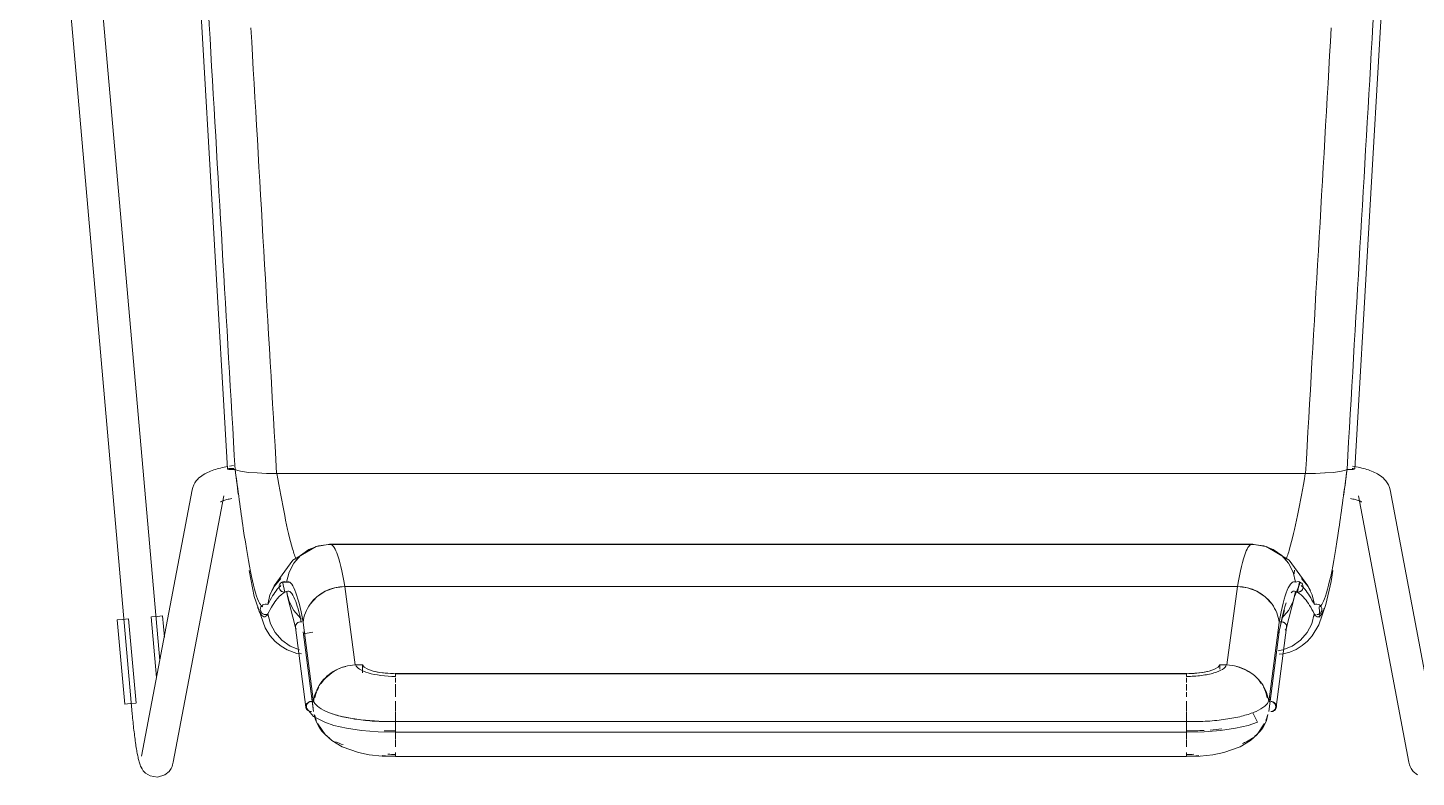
# Model space of a CAD drawing. Header units: millimetres. Extents: x 155927 to 326028, y -36033 to 97293.
# Drawn here: x 169472 to 169989, y 11463 to 11742 of the extents above; entities that cross this region are included whole.
import ezdxf

# ---------------------------------------------------------------- set-up
doc = ezdxf.new("R2010")
doc.units = ezdxf.units.MM
doc.header["$MEASUREMENT"] = 0
doc.layers.add('I-FURN', color=8, linetype='CONTINUOUS', lineweight=9)

msp = doc.modelspace()

# ---------------------------------------------------------------- linework, layer by layer
at = {"layer": 'I-FURN'}
for p, q in [((169521.08, 11506.42), (169483.79, 11930.92)), ((169471.83, 11929.87), (169510.78, 11486.55)), ((169526.98, 11909.75), (169546.27, 11577.84)), ((169985.79, 11909.75), (169966.5, 11577.84)), ((169544.33, 11578.34), (169545, 11578.49)), ((169545, 11578.49), (169545.68, 11578.62)), ((169545.68, 11578.62), (169546.37, 11578.75)), ((169547.08, 11578.86), (169547.79, 11578.97)), ((169547.79, 11578.97), (169548.52, 11579.07)), ((169966.4, 11578.75), (169965.69, 11578.86)), ((169967.09, 11578.62), (169966.4, 11578.75)), ((169967.77, 11578.49), (169967.09, 11578.62)), ((169968.44, 11578.34), (169967.77, 11578.49)), ((169534.13, 11572.66), (169534.62, 11573.35)), ((169534.62, 11573.35), (169535.13, 11573.95)), ((169535.13, 11573.95), (169535.65, 11574.47)), ((169535.65, 11574.47), (169536.18, 11574.92)), ((169536.18, 11574.92), (169536.71, 11575.32)), ((169536.71, 11575.32), (169537.25, 11575.68)), ((169537.25, 11575.68), (169537.79, 11576)), ((169537.79, 11576), (169538.32, 11576.29)), ((169538.32, 11576.29), (169538.87, 11576.57)), ((169538.87, 11576.57), (169539.44, 11576.82)), ((169539.44, 11576.82), (169540.01, 11577.05)), ((169540.01, 11577.05), (169540.59, 11577.27)), ((169540.59, 11577.27), (169541.18, 11577.48)), ((169541.18, 11577.48), (169541.78, 11577.67)), ((169541.78, 11577.67), (169542.4, 11577.86)), ((169542.4, 11577.86), (169543.03, 11578.03)), ((169543.03, 11578.03), (169543.67, 11578.19)), ((169543.67, 11578.19), (169544.33, 11578.34)), ((169546.33, 11577.89), (169546.27, 11577.84)), ((169546.27, 11577.84), (169546.33, 11577.89)), ((169546.27, 11577.84), (169546.34, 11577.78)), ((169546.34, 11577.78), (169546.27, 11577.84)), ((169546.52, 11577.94), (169546.33, 11577.89)), ((169546.33, 11577.89), (169546.51, 11577.94)), ((169546.34, 11577.78), (169546.53, 11577.73)), ((169546.53, 11577.73), (169546.34, 11577.78)), ((169546.51, 11577.94), (169546.8, 11577.99)), ((169546.81, 11577.99), (169546.52, 11577.94)), ((169546.53, 11577.73), (169546.83, 11577.69)), ((169546.83, 11577.69), (169546.53, 11577.73)), ((169546.8, 11577.99), (169547.18, 11578.02)), ((169547.19, 11578.02), (169546.81, 11577.99)), ((169546.83, 11577.69), (169547.22, 11577.66)), ((169547.22, 11577.66), (169546.83, 11577.69)), ((169547.18, 11578.02), (169547.63, 11578.04)), ((169547.64, 11578.04), (169547.19, 11578.02)), ((169547.22, 11577.66), (169547.67, 11577.64)), ((169547.67, 11577.64), (169547.22, 11577.66)), ((169547.63, 11578.04), (169548.12, 11578.05)), ((169548.13, 11578.05), (169547.64, 11578.04)), ((169547.67, 11577.64), (169548.17, 11577.63)), ((169548.16, 11577.63), (169547.67, 11577.64)), ((169548.12, 11578.05), (169548.62, 11578.05)), ((169548.63, 11578.05), (169548.13, 11578.05)), ((169548.66, 11577.63), (169548.16, 11577.63)), ((169548.17, 11577.63), (169548.66, 11577.63)), ((169548.66, 11577.63), (169549.13, 11577.65)), ((169549.13, 11577.65), (169548.66, 11577.63)), ((169550.04, 11577.25), (169549.13, 11577.65)), ((169549.13, 11577.65), (169550.04, 11577.25)), ((169551.77, 11576.88), (169550.04, 11577.25)), ((169550.04, 11577.25), (169551.78, 11576.88)), ((169554.24, 11576.57), (169551.78, 11576.88)), ((169551.78, 11576.88), (169554.28, 11576.57)), ((169557.33, 11576.33), (169554.27, 11576.57)), ((169554.28, 11576.57), (169557.38, 11576.33)), ((169560.85, 11576.18), (169557.38, 11576.33)), ((169557.38, 11576.33), (169560.92, 11576.18)), ((169564.61, 11576.12), (169560.91, 11576.18)), ((169560.92, 11576.18), (169564.68, 11576.12)), ((169948.08, 11576.12), (169564.61, 11576.12)), ((169564.68, 11576.12), (169948.08, 11576.12)), ((169948.08, 11576.12), (169951.85, 11576.18)), ((169951.85, 11576.18), (169948.16, 11576.12)), ((169951.85, 11576.18), (169955.39, 11576.33)), ((169955.39, 11576.33), (169951.91, 11576.18)), ((169955.39, 11576.33), (169958.49, 11576.57)), ((169958.49, 11576.57), (169955.44, 11576.33)), ((169958.49, 11576.57), (169960.98, 11576.88)), ((169960.99, 11576.88), (169958.52, 11576.57)), ((169960.98, 11576.88), (169962.73, 11577.25)), ((169962.73, 11577.25), (169960.99, 11576.88)), ((169963.63, 11577.65), (169962.73, 11577.25)), ((169962.73, 11577.25), (169963.63, 11577.65)), ((169963.63, 11577.65), (169964.1, 11577.63)), ((169964.11, 11577.63), (169963.63, 11577.65)), ((169964.1, 11577.63), (169964.6, 11577.63)), ((169964.6, 11577.63), (169964.11, 11577.63)), ((169964.6, 11577.63), (169965.09, 11577.64)), ((169965.1, 11577.64), (169964.6, 11577.63)), ((169965.09, 11577.64), (169965.55, 11577.66)), ((169965.55, 11577.66), (169965.1, 11577.64)), ((169965.55, 11577.66), (169965.93, 11577.69)), ((169965.94, 11577.69), (169965.55, 11577.66)), ((169965.96, 11577.99), (169965.58, 11578.02)), ((169965.59, 11578.02), (169965.97, 11577.99)), ((169965.93, 11577.69), (169966.23, 11577.73)), ((169966.24, 11577.73), (169965.94, 11577.69)), ((169966.25, 11577.94), (169965.96, 11577.99)), ((169965.97, 11577.99), (169966.26, 11577.94)), ((169966.5, 11577.84), (169966.44, 11577.89)), ((169966.44, 11577.89), (169966.5, 11577.84)), ((169969.09, 11578.19), (169968.44, 11578.34)), ((169969.74, 11578.03), (169969.09, 11578.19)), ((169970.37, 11577.86), (169969.74, 11578.03)), ((169970.98, 11577.67), (169970.37, 11577.86)), ((169971.59, 11577.48), (169970.98, 11577.67)), ((169972.18, 11577.27), (169971.59, 11577.48)), ((169972.76, 11577.05), (169972.18, 11577.27)), ((169973.33, 11576.82), (169972.76, 11577.05)), ((169973.89, 11576.57), (169973.33, 11576.82)), ((169974.45, 11576.29), (169973.89, 11576.57)), ((169974.98, 11576), (169974.45, 11576.29)), ((169975.52, 11575.68), (169974.98, 11576)), ((169976.06, 11575.32), (169975.52, 11575.68)), ((169976.59, 11574.92), (169976.06, 11575.32)), ((169977.12, 11574.47), (169976.59, 11574.92)), ((169977.64, 11573.95), (169977.12, 11574.47)), ((169978.15, 11573.35), (169977.64, 11573.95)), ((169978.63, 11572.66), (169978.15, 11573.35)), ((169533.08, 11569.99), (169514.26, 11470.7)), ((169533.08, 11569.99), (169533.33, 11570.98)), ((169533.33, 11570.98), (169533.7, 11571.87)), ((169533.7, 11571.87), (169534.13, 11572.66)), ((169979.07, 11571.87), (169978.63, 11572.66)), ((169979.43, 11570.98), (169979.07, 11571.87)), ((169979.69, 11569.99), (169979.43, 11570.98)), ((169998.51, 11470.7), (169979.69, 11569.99)), ((169526.05, 11468.47), (169544.87, 11567.76)), ((169543.65, 11565.53), (169543.67, 11565.54)), ((169543.67, 11565.54), (169543.74, 11565.59)), ((169543.74, 11565.59), (169543.83, 11565.63)), ((169543.83, 11565.63), (169543.98, 11565.71)), ((169543.98, 11565.71), (169544.18, 11565.8)), ((169544.18, 11565.8), (169544.41, 11565.89)), ((169544.41, 11565.89), (169544.68, 11565.99)), ((169544.68, 11565.99), (169544.98, 11566.1)), ((169544.98, 11566.1), (169545.32, 11566.21)), ((169545.32, 11566.21), (169545.68, 11566.31)), ((169545.68, 11566.31), (169546.08, 11566.42)), ((169546.08, 11566.42), (169546.5, 11566.53)), ((169546.5, 11566.53), (169546.95, 11566.63)), ((169546.95, 11566.63), (169547.41, 11566.73)), ((169547.41, 11566.73), (169547.91, 11566.83)), ((169965.35, 11566.73), (169964.86, 11566.83)), ((169965.82, 11566.63), (169965.35, 11566.73)), ((169966.27, 11566.53), (169965.82, 11566.63)), ((169966.69, 11566.42), (169966.27, 11566.53)), ((169967.08, 11566.31), (169966.69, 11566.42)), ((169967.45, 11566.21), (169967.08, 11566.31)), ((169967.79, 11566.1), (169967.45, 11566.21)), ((169968.09, 11565.99), (169967.79, 11566.1)), ((169967.9, 11567.76), (169986.72, 11468.47)), ((169968.36, 11565.89), (169968.09, 11565.99)), ((169968.59, 11565.8), (169968.36, 11565.89)), ((169968.78, 11565.71), (169968.59, 11565.8)), ((169968.94, 11565.63), (169968.78, 11565.71)), ((169969.02, 11565.59), (169968.94, 11565.63)), ((169969.1, 11565.54), (169969.02, 11565.59)), ((169969.12, 11565.53), (169969.1, 11565.54)), ((169579.34, 11548.9), (169570.69, 11543.79)), ((169576.63, 11547.78), (169573.49, 11545.61)), ((169573.5, 11545.6), (169576.63, 11547.77)), ((169579.49, 11548.97), (169576.32, 11547.6)), ((169580.2, 11549.15), (169576.63, 11547.78)), ((169576.63, 11547.77), (169580.2, 11549.14)), ((169584.53, 11549.77), (169579.49, 11548.97)), ((169580.2, 11549.14), (169583.99, 11549.62)), ((169583.99, 11549.62), (169580.2, 11549.15)), ((169583.99, 11549.62), (169928.78, 11549.62)), ((169928.78, 11549.62), (169583.99, 11549.62)), ((169623.44, 11549.77), (169584.53, 11549.77)), ((169928.24, 11549.77), (169623.44, 11549.77)), ((169928.24, 11549.77), (169933.28, 11548.97)), ((169928.78, 11549.62), (169932.57, 11549.14)), ((169932.57, 11549.15), (169928.78, 11549.62)), ((169936.14, 11547.78), (169932.57, 11549.15)), ((169932.57, 11549.14), (169936.13, 11547.77)), ((169933.28, 11548.97), (169936.45, 11547.6)), ((169933.43, 11548.9), (169942.08, 11543.79)), ((169936.13, 11547.77), (169939.27, 11545.6)), ((169939.27, 11545.61), (169936.14, 11547.78)), ((169570.69, 11543.79), (169563.71, 11534.25)), ((169570.99, 11542.74), (169569.23, 11539.34)), ((169569.24, 11539.34), (169570.99, 11542.73)), ((169573.49, 11545.61), (169570.99, 11542.74)), ((169570.99, 11542.73), (169573.5, 11545.6)), ((169941.78, 11542.74), (169939.27, 11545.61)), ((169939.27, 11545.6), (169941.78, 11542.73)), ((169943.53, 11539.34), (169941.78, 11542.74)), ((169941.78, 11542.73), (169943.53, 11539.34)), ((169942.08, 11543.79), (169949.06, 11534.25)), ((169554.37, 11539.92), (169556.28, 11530.26)), ((169569.23, 11539.34), (169568.34, 11535.63)), ((169944.43, 11535.63), (169943.53, 11539.34)), ((169957.66, 11535.86), (169958.39, 11539.92)), ((169563.75, 11534.18), (169562.11, 11530.85)), ((169562.12, 11530.85), (169563.76, 11534.17)), ((169563.71, 11534.25), (169562.82, 11532.5)), ((169566.16, 11537.01), (169563.75, 11534.18)), ((169563.76, 11534.17), (169566.16, 11537.01)), ((169565.56, 11534.37), (169565.5, 11533.87)), ((169565.5, 11533.87), (169565.57, 11534.36)), ((169565.57, 11533.38), (169565.5, 11533.87)), ((169565.5, 11533.87), (169565.56, 11533.38)), ((169565.75, 11534.83), (169565.56, 11534.37)), ((169565.56, 11533.38), (169565.75, 11532.92)), ((169565.57, 11534.36), (169565.76, 11534.83)), ((169565.76, 11532.92), (169565.57, 11533.38)), ((169566.05, 11535.23), (169565.75, 11534.83)), ((169565.75, 11532.92), (169566.05, 11532.52)), ((169565.76, 11534.83), (169566.05, 11535.23)), ((169566.05, 11532.52), (169565.76, 11532.92)), ((169566.05, 11535.23), (169566.43, 11535.54)), ((169566.43, 11535.54), (169566.05, 11535.23)), ((169566.43, 11532.21), (169566.05, 11532.52)), ((169566.05, 11532.52), (169566.43, 11532.2)), ((169566.88, 11535.75), (169566.43, 11535.54)), ((169566.43, 11535.54), (169566.88, 11535.74)), ((169566.88, 11532.01), (169566.43, 11532.21)), ((169566.43, 11532.2), (169566.88, 11532)), ((169569.41, 11535.64), (169566.53, 11535.6)), ((169566.83, 11535.73), (169567.66, 11531.84)), ((169566.88, 11535.74), (169567.37, 11535.83)), ((169567.37, 11535.83), (169566.88, 11535.75)), ((169567.37, 11531.92), (169566.88, 11532.01)), ((169566.88, 11532), (169567.37, 11531.92)), ((169567.37, 11535.83), (169567.87, 11535.79)), ((169567.87, 11535.79), (169567.37, 11535.83)), ((169567.87, 11531.96), (169567.37, 11531.92)), ((169567.37, 11531.92), (169567.87, 11531.96)), ((169567.87, 11535.79), (169568.34, 11535.63)), ((169568.34, 11535.63), (169567.87, 11535.79)), ((169568.34, 11532.12), (169567.87, 11531.96)), ((169567.87, 11531.96), (169568.34, 11532.12)), ((169568.34, 11532.12), (169569.23, 11528.41)), ((169568.7, 11530.27), (169568.37, 11532.14)), ((169582.71, 11532.23), (169579.6, 11530.15)), ((169586.26, 11533.54), (169582.71, 11532.23)), ((169590.03, 11534.02), (169586.26, 11533.54)), ((169593.89, 11504.74), (169590.03, 11534.02)), ((169590.03, 11534.02), (169922.74, 11534.02)), ((169922.74, 11534.02), (169590.03, 11534.02)), ((169922.74, 11534.02), (169918.88, 11504.74)), ((169926.51, 11533.54), (169922.74, 11534.02)), ((169930.06, 11532.23), (169926.51, 11533.54)), ((169933.17, 11530.15), (169930.06, 11532.23)), ((169943.53, 11528.41), (169944.43, 11532.12)), ((169944.07, 11530.27), (169946.24, 11535.6)), ((169944.43, 11535.63), (169944.9, 11535.79)), ((169944.9, 11535.79), (169944.43, 11535.63)), ((169944.9, 11531.96), (169944.43, 11532.12)), ((169944.43, 11532.12), (169944.9, 11531.96)), ((169944.9, 11535.79), (169945.39, 11535.83)), ((169945.4, 11535.83), (169944.9, 11535.79)), ((169945.39, 11531.92), (169944.9, 11531.96)), ((169944.9, 11531.96), (169945.4, 11531.92)), ((169945.11, 11531.84), (169945.94, 11535.73)), ((169945.39, 11535.83), (169945.88, 11535.74)), ((169945.88, 11532.01), (169945.39, 11531.92)), ((169945.89, 11535.75), (169945.4, 11535.83)), ((169945.4, 11531.92), (169945.89, 11532)), ((169945.88, 11535.74), (169946.33, 11535.54)), ((169946.33, 11532.21), (169945.88, 11532.01)), ((169946.34, 11535.54), (169945.89, 11535.75)), ((169945.89, 11532), (169946.34, 11532.2)), ((169946.33, 11535.54), (169946.72, 11535.23)), ((169946.72, 11532.52), (169946.33, 11532.21)), ((169946.72, 11535.23), (169946.34, 11535.54)), ((169946.34, 11532.2), (169946.72, 11532.52)), ((169946.61, 11537.01), (169949, 11534.18)), ((169949.01, 11534.18), (169946.61, 11537.01)), ((169946.72, 11535.23), (169947.01, 11534.83)), ((169947.01, 11534.83), (169946.72, 11535.23)), ((169947.01, 11532.92), (169946.72, 11532.52)), ((169946.72, 11532.52), (169947.01, 11532.92)), ((169947.01, 11534.83), (169947.2, 11534.36)), ((169947.2, 11534.37), (169947.01, 11534.83)), ((169947.2, 11533.38), (169947.01, 11532.92)), ((169947.01, 11532.92), (169947.2, 11533.38)), ((169947.27, 11533.87), (169947.2, 11534.37)), ((169947.2, 11534.36), (169947.27, 11533.87)), ((169947.27, 11533.87), (169947.2, 11533.38)), ((169947.2, 11533.38), (169947.27, 11533.87)), ((169949, 11534.17), (169950.65, 11530.85)), ((169950.65, 11530.85), (169949.01, 11534.18)), ((169949.06, 11534.25), (169949.95, 11532.5)), ((169955.77, 11527.34), (169957.66, 11535.86)), ((169556.28, 11530.26), (169560.27, 11518.55)), ((169558.75, 11526.4), (169559.04, 11526.8)), ((169559.04, 11526.8), (169558.75, 11526.4)), ((169559.04, 11526.8), (169559.42, 11527.12)), ((169559.41, 11527.12), (169559.04, 11526.8)), ((169559.86, 11527.33), (169559.41, 11527.12)), ((169559.42, 11527.12), (169559.87, 11527.33)), ((169560.36, 11527.42), (169559.86, 11527.33)), ((169559.87, 11527.33), (169560.36, 11527.42)), ((169560.36, 11527.42), (169560.86, 11527.39)), ((169560.86, 11527.39), (169560.36, 11527.42)), ((169560.86, 11527.39), (169561.33, 11527.24)), ((169561.33, 11527.24), (169560.86, 11527.39)), ((169561.33, 11527.24), (169562.12, 11530.85)), ((169562.11, 11530.85), (169561.33, 11527.24)), ((169571.67, 11518.66), (169568.7, 11530.27)), ((169569.23, 11528.41), (169570.99, 11525.01)), ((169579.6, 11530.15), (169577.11, 11527.41)), ((169935.66, 11527.41), (169933.17, 11530.15)), ((169941.1, 11518.66), (169944.07, 11530.27)), ((169941.78, 11525.01), (169943.53, 11528.41)), ((169950.65, 11530.85), (169951.44, 11527.24)), ((169951.44, 11527.24), (169950.65, 11530.85)), ((169951.44, 11527.24), (169951.91, 11527.39)), ((169951.91, 11527.39), (169951.44, 11527.24)), ((169951.91, 11527.39), (169952.41, 11527.42)), ((169952.41, 11527.42), (169951.91, 11527.39)), ((169952.41, 11527.42), (169952.9, 11527.33)), ((169952.9, 11527.33), (169952.41, 11527.42)), ((169952.9, 11527.33), (169953.35, 11527.12)), ((169953.35, 11527.12), (169952.9, 11527.33)), ((169953.09, 11519.71), (169955.77, 11527.34)), ((169953.35, 11527.12), (169953.73, 11526.8)), ((169953.73, 11526.8), (169953.35, 11527.12)), ((169953.73, 11526.8), (169954.02, 11526.4)), ((169954.02, 11526.4), (169953.73, 11526.8)), ((169505.21, 11521.57), (169507.25, 11521.75)), ((169507.97, 11490.16), (169505.21, 11521.57)), ((169507.25, 11521.75), (169509.32, 11521.93)), ((169512.2, 11490.53), (169509.44, 11521.94)), ((169517.89, 11522.68), (169519.87, 11500.08)), ((169518.01, 11522.69), (169520.07, 11522.87)), ((169520.07, 11522.87), (169522.12, 11523.05)), ((169522.81, 11515.16), (169522.12, 11523.05)), ((169558.56, 11525.94), (169558.5, 11525.45)), ((169558.5, 11525.45), (169558.58, 11524.97)), ((169558.51, 11525.45), (169558.57, 11525.94)), ((169558.58, 11524.97), (169558.51, 11525.45)), ((169558.75, 11526.4), (169558.56, 11525.94)), ((169558.57, 11525.94), (169558.75, 11526.4)), ((169558.78, 11524.52), (169558.58, 11524.97)), ((169558.58, 11524.97), (169558.77, 11524.52)), ((169558.77, 11524.52), (169559.07, 11524.12)), ((169559.08, 11524.12), (169558.78, 11524.52)), ((169559.07, 11524.12), (169559.46, 11523.81)), ((169559.47, 11523.82), (169559.08, 11524.12)), ((169559.46, 11523.81), (169559.92, 11523.62)), ((169559.92, 11523.62), (169559.47, 11523.82)), ((169560.41, 11523.55), (169559.92, 11523.62)), ((169559.92, 11523.62), (169560.41, 11523.54)), ((169560.91, 11523.59), (169560.41, 11523.55)), ((169560.41, 11523.54), (169560.91, 11523.59)), ((169561.38, 11523.75), (169560.91, 11523.59)), ((169560.91, 11523.59), (169561.38, 11523.75)), ((169561.53, 11522.8), (169561.38, 11523.75)), ((169561.38, 11523.75), (169562.28, 11520.12)), ((169570.99, 11525.01), (169573.49, 11522.14)), ((169573.49, 11522.14), (169573.81, 11521.86)), ((169939.52, 11522.61), (169938.14, 11516.32)), ((169939.27, 11522.14), (169941.78, 11525.01)), ((169940.27, 11525.04), (169939.52, 11522.61)), ((169950.48, 11520.12), (169951.39, 11523.75)), ((169951.39, 11523.75), (169951.24, 11522.8)), ((169951.86, 11523.59), (169951.39, 11523.75)), ((169951.39, 11523.75), (169951.86, 11523.59)), ((169952.29, 11522.83), (169953.46, 11522.51)), ((169952.85, 11523.62), (169952.35, 11523.55)), ((169952.36, 11523.54), (169952.85, 11523.62)), ((169953.3, 11523.82), (169952.85, 11523.62)), ((169952.85, 11523.62), (169953.31, 11523.81)), ((169953.46, 11522.51), (169953.27, 11526.36)), ((169953.69, 11524.12), (169953.3, 11523.82)), ((169953.31, 11523.81), (169953.69, 11524.12)), ((169953.99, 11524.52), (169953.69, 11524.12)), ((169953.69, 11524.12), (169953.99, 11524.52)), ((169954.18, 11524.97), (169953.99, 11524.52)), ((169953.99, 11524.52), (169954.19, 11524.97)), ((169954.02, 11526.4), (169954.2, 11525.94)), ((169954.2, 11525.94), (169954.02, 11526.4)), ((169954.26, 11525.45), (169954.18, 11524.97)), ((169954.19, 11524.97), (169954.26, 11525.45)), ((169954.2, 11525.94), (169954.26, 11525.45)), ((169954.26, 11525.45), (169954.2, 11525.94)), ((169560.27, 11518.55), (169562.08, 11515.72)), ((169562.28, 11520.12), (169564.03, 11516.8)), ((169564.03, 11516.8), (169566.51, 11513.98)), ((169571.7, 11519.44), (169571.64, 11518.97)), ((169571.64, 11518.97), (169571.7, 11518.5)), ((169571.65, 11518.74), (169575.51, 11488.96)), ((169571.89, 11519.88), (169571.7, 11519.44)), ((169571.7, 11518.5), (169571.89, 11518.06)), ((169572.19, 11520.26), (169571.89, 11519.88)), ((169572.57, 11520.57), (169572.19, 11520.26)), ((169573.02, 11520.76), (169572.57, 11520.57)), ((169573.51, 11520.84), (169573.02, 11520.76)), ((169574.01, 11520.8), (169573.51, 11520.84)), ((169578.32, 11490.94), (169574.48, 11520.64)), ((169574.5, 11517.1), (169578.35, 11487.4)), ((169574.62, 11516.32), (169578.12, 11517)), ((169934.42, 11487.4), (169938.27, 11517.1)), ((169934.44, 11490.94), (169938.29, 11520.64)), ((169937.26, 11488.96), (169941.12, 11518.74)), ((169939.25, 11520.84), (169938.76, 11520.8)), ((169939.75, 11520.76), (169939.25, 11520.84)), ((169940.2, 11520.57), (169939.75, 11520.76)), ((169940.58, 11520.26), (169940.2, 11520.57)), ((169940.88, 11519.88), (169940.58, 11520.26)), ((169940.58, 11517.68), (169940.88, 11518.06)), ((169941.06, 11519.44), (169940.88, 11519.88)), ((169940.88, 11518.06), (169941.07, 11518.5)), ((169941.13, 11518.97), (169941.06, 11519.44)), ((169941.07, 11518.5), (169941.13, 11518.97)), ((169946.26, 11513.98), (169948.74, 11516.8)), ((169948.74, 11516.8), (169950.48, 11520.12)), ((169950.59, 11515.6), (169953.09, 11519.71)), ((169562.08, 11515.72), (169564.07, 11513.48)), ((169564.07, 11513.48), (169566.24, 11511.7)), ((169566.24, 11511.7), (169568.51, 11510.36)), ((169566.51, 11513.98), (169569.59, 11511.8)), ((169569.59, 11511.8), (169573.1, 11510.4)), ((169939.66, 11510.4), (169943.18, 11511.8)), ((169943.18, 11511.8), (169946.26, 11513.98)), ((169944.68, 11510.57), (169946.88, 11511.95)), ((169946.88, 11511.95), (169948.85, 11513.63)), ((169948.85, 11513.63), (169950.59, 11515.6)), ((169568.51, 11510.36), (169572.11, 11509.06)), ((169572.11, 11509.06), (169573.84, 11508.84)), ((169939.66, 11510.41), (169937.92, 11510.04)), ((169937.92, 11510.03), (169939.66, 11510.4)), ((169938.38, 11508.74), (169939.8, 11508.89)), ((169939.8, 11508.89), (169942.31, 11509.55)), ((169942.31, 11509.55), (169944.68, 11510.57)), ((169596.6, 11504.81), (169593.89, 11504.74)), ((169596.6, 11504.81), (169596.6, 11501.8)), ((169597.24, 11503.95), (169596.6, 11504.81)), ((169598.59, 11503.16), (169597.24, 11503.95)), ((169600.58, 11502.49), (169598.59, 11503.16)), ((169603.07, 11501.98), (169600.58, 11502.49)), ((169605.92, 11501.66), (169603.07, 11501.98)), ((169608.96, 11501.55), (169605.92, 11501.66)), ((169903.81, 11501.55), (169608.96, 11501.55)), ((169608.96, 11501.49), (169903.81, 11501.49)), ((169906.85, 11501.66), (169903.81, 11501.55)), ((169909.7, 11501.98), (169906.85, 11501.66)), ((169912.19, 11502.49), (169909.7, 11501.98)), ((169914.17, 11503.16), (169912.19, 11502.49)), ((169915.53, 11503.95), (169914.17, 11503.16)), ((169916.16, 11504.81), (169915.53, 11503.95)), ((169916.16, 11503.15), (169916.16, 11504.81)), ((169918.88, 11504.74), (169916.16, 11504.81)), ((169608.96, 11498.23), (169608.96, 11499.97)), ((169608.96, 11495.18), (169608.96, 11497.64)), ((169903.81, 11499.97), (169903.81, 11498.23)), ((169903.81, 11497.64), (169903.81, 11495.18)), ((169512.08, 11490.52), (169510.01, 11490.34)), ((169578.19, 11488.59), (169577.57, 11493.37)), ((169608.96, 11495.14), (169608.96, 11494.94)), ((169608.96, 11492.82), (169608.96, 11494.95)), ((169608.96, 11487.63), (169608.96, 11491.19)), ((169903.81, 11494.66), (169903.81, 11492.82)), ((169903.81, 11491.19), (169903.81, 11487.63)), ((169934.88, 11490.93), (169935.19, 11493.37)), ((169510.01, 11490.34), (169507.97, 11490.16)), ((169510.8, 11486.39), (169510.78, 11486.55)), ((169510.86, 11485.64), (169510.8, 11486.39)), ((169510.93, 11484.89), (169510.86, 11485.64)), ((169578.41, 11485.56), (169575.86, 11488.46)), ((169582.53, 11483.38), (169578.41, 11485.56)), ((169584.29, 11486.92), (169587.72, 11485.82)), ((169587.72, 11485.82), (169592.16, 11484.86)), ((169608.96, 11487.44), (169608.96, 11483.62)), ((169608.96, 11483.62), (169608.96, 11487.44)), ((169903.81, 11483.62), (169903.81, 11487.44)), ((169903.81, 11487.44), (169903.81, 11483.62)), ((169930.24, 11483.38), (169928.48, 11486.92)), ((169511.01, 11484.14), (169510.93, 11484.89)), ((169511.08, 11483.4), (169511.01, 11484.14)), ((169511.16, 11482.66), (169511.08, 11483.4)), ((169511.23, 11481.93), (169511.16, 11482.66)), ((169511.31, 11481.2), (169511.23, 11481.93)), ((169511.4, 11480.48), (169511.31, 11481.2)), ((169511.48, 11479.77), (169511.4, 11480.48)), ((169579.99, 11482.77), (169579.89, 11482.97)), ((169582.67, 11478.87), (169579.99, 11482.77)), ((169585.98, 11482.21), (169582.53, 11483.38)), ((169590.67, 11481.12), (169585.98, 11482.21)), ((169596.29, 11480.27), (169590.67, 11481.12)), ((169592.16, 11484.86), (169596.17, 11484.26)), ((169596.17, 11484.26), (169602.73, 11483.73)), ((169602.42, 11479.78), (169596.29, 11480.27)), ((169602.73, 11483.73), (169608.96, 11483.65)), ((169903.81, 11483.65), (169608.96, 11483.65)), ((169608.96, 11479.69), (169608.96, 11483.65)), ((169608.96, 11483.65), (169608.96, 11483.54)), ((169608.96, 11483.54), (169608.96, 11483.32)), ((169608.96, 11483.32), (169608.96, 11482.99)), ((169608.96, 11482.99), (169608.96, 11482.57)), ((169608.96, 11482.57), (169608.96, 11482.1)), ((169608.96, 11482.1), (169608.96, 11481.6)), ((169608.96, 11481.6), (169608.96, 11481.1)), ((169608.96, 11481.1), (169608.96, 11480.65)), ((169608.96, 11480.65), (169608.96, 11480.26)), ((169608.96, 11480.26), (169608.96, 11479.96)), ((169903.81, 11483.54), (169903.81, 11479.69)), ((169903.81, 11483.32), (169903.81, 11483.54)), ((169903.81, 11482.99), (169903.81, 11483.32)), ((169903.81, 11482.57), (169903.81, 11482.99)), ((169903.81, 11482.1), (169903.81, 11482.57)), ((169903.81, 11481.6), (169903.81, 11482.1)), ((169903.81, 11481.1), (169903.81, 11481.6)), ((169903.81, 11480.65), (169903.81, 11481.1)), ((169903.81, 11480.26), (169903.81, 11480.65)), ((169903.81, 11479.96), (169903.81, 11480.26)), ((169910.35, 11479.78), (169916.47, 11480.27)), ((169916.47, 11480.27), (169922.09, 11481.12)), ((169922.09, 11481.12), (169926.78, 11482.21)), ((169926.78, 11482.21), (169930.24, 11483.38)), ((169930.1, 11478.87), (169932.78, 11482.77)), ((169932.78, 11482.77), (169932.88, 11482.97)), ((169511.56, 11479.07), (169511.48, 11479.77)), ((169511.65, 11478.39), (169511.56, 11479.07)), ((169511.74, 11477.71), (169511.65, 11478.39)), ((169511.82, 11477.05), (169511.74, 11477.71)), ((169511.91, 11476.4), (169511.82, 11477.05)), ((169512, 11475.76), (169511.91, 11476.4)), ((169512.09, 11475.14), (169512, 11475.76)), ((169512.18, 11474.54), (169512.09, 11475.14)), ((169585.14, 11476.58), (169582.67, 11478.87)), ((169589.02, 11474.19), (169585.14, 11476.58)), ((169608.96, 11479.69), (169602.42, 11479.78)), ((169608.96, 11479.96), (169608.96, 11479.76)), ((169608.96, 11479.93), (169608.96, 11476.91)), ((169608.96, 11476.92), (169608.96, 11479.93)), ((169608.96, 11479.76), (169608.96, 11479.69)), ((169608.96, 11479.69), (169903.81, 11479.69)), ((169608.96, 11474.17), (169608.96, 11476.75)), ((169903.81, 11479.76), (169903.81, 11479.96)), ((169903.81, 11476.91), (169903.81, 11479.93)), ((169903.81, 11479.93), (169903.81, 11476.92)), ((169903.81, 11479.69), (169910.35, 11479.78)), ((169903.81, 11479.69), (169903.81, 11479.76)), ((169903.81, 11476.75), (169903.81, 11474.17)), ((169923.75, 11474.19), (169927.63, 11476.58)), ((169927.63, 11476.58), (169930.1, 11478.87)), ((169512.27, 11473.95), (169512.18, 11474.54)), ((169512.37, 11473.39), (169512.27, 11473.95)), ((169512.46, 11472.83), (169512.37, 11473.39)), ((169512.55, 11472.3), (169512.46, 11472.83)), ((169512.65, 11471.79), (169512.55, 11472.3)), ((169512.74, 11471.29), (169512.65, 11471.79)), ((169512.84, 11470.81), (169512.74, 11471.29)), ((169512.94, 11470.35), (169512.84, 11470.81)), ((169513.03, 11469.91), (169512.94, 11470.35)), ((169513.13, 11469.48), (169513.03, 11469.91)), ((169595.07, 11472.06), (169589.02, 11474.19)), ((169599.11, 11471.27), (169595.07, 11472.06)), ((169603.93, 11470.76), (169599.11, 11471.27)), ((169608.96, 11470.65), (169603.93, 11470.76)), ((169608.96, 11470.67), (169608.96, 11472.14)), ((169608.96, 11470.82), (169608.96, 11470.65)), ((169608.96, 11470.65), (169903.81, 11470.65)), ((169903.81, 11472.14), (169903.81, 11470.67)), ((169903.81, 11470.65), (169903.81, 11470.82)), ((169903.81, 11470.65), (169908.84, 11470.76)), ((169908.84, 11470.76), (169913.66, 11471.27)), ((169913.66, 11471.27), (169917.7, 11472.06)), ((169917.7, 11472.06), (169923.75, 11474.19)), ((169513.24, 11469.07), (169513.13, 11469.48)), ((169513.35, 11468.67), (169513.24, 11469.07)), ((169513.46, 11468.27), (169513.35, 11468.67)), ((169513.59, 11467.88), (169513.46, 11468.27)), ((169513.73, 11467.47), (169513.59, 11467.88)), ((169513.9, 11467.05), (169513.73, 11467.47)), ((169514.11, 11466.57), (169513.9, 11467.05)), ((169514.42, 11466.01), (169514.11, 11466.57)), ((169514.89, 11465.31), (169514.42, 11466.01)), ((169515.75, 11464.4), (169514.89, 11465.31)), ((169522.91, 11463.71), (169524.49, 11465.03)), ((169524.49, 11465.03), (169525.24, 11466.11)), ((169525.24, 11466.11), (169525.61, 11466.91)), ((169525.61, 11466.91), (169525.83, 11467.53)), ((169525.83, 11467.53), (169525.96, 11468.05)), ((169525.96, 11468.05), (169526.05, 11468.47)), ((169986.8, 11468.05), (169986.72, 11468.47)), ((169986.94, 11467.53), (169986.8, 11468.05)), ((169987.15, 11466.91), (169986.94, 11467.53)), ((169987.53, 11466.11), (169987.15, 11466.91)), ((169988.28, 11465.03), (169987.53, 11466.11)), ((169989.85, 11463.71), (169988.28, 11465.03)), ((169517.4, 11463.36), (169515.75, 11464.4)), ((169520.16, 11462.87), (169517.4, 11463.36)), ((169522.91, 11463.71), (169520.16, 11462.87))]:
    msp.add_line(p, q, dxfattribs=at)
for centre, major_axis, ratio, start_param, end_param in [((169590.16, 11518.95), (-15.78, 0), 0.955139, 4.720632, 5.68731), ((169922.61, 11518.95), (-15.78, 0), 0.955139, 3.737469, 4.704147), ((169590.16, 11518.95), (-15.78, 0), 0.955139, 5.687432, 5.928979), ((169922.61, 11518.95), (-15.78, 0), 0.955139, 3.495799, 3.737346), ((169590.16, 11518.95), (-15.78, 0), 0.955139, 5.929149, 6.170649), ((169922.61, 11518.95), (-15.78, 0), 0.955139, 3.254129, 3.495629), ((169573.6, 11518.97), (-1.96, 0), 0.955139, 4.501447, 6.790779), ((169939.17, 11518.97), (-1.96, 0), 0.955139, 2.379629, 4.923331), ((169608.96, 11486.4), (0, -15.75), 0.000004, 3.431839, 3.614078), ((169903.81, 11486.4), (0, -15.75), 0.000004, 2.669107, 2.851347), ((169608.96, 11474.93), (-12.4, 0), 0.287441, 1.332781, 1.570796), ((169903.81, 11474.93), (12.4, 0), 0.287441, 4.712389, 4.932602)]:
    msp.add_ellipse(centre, major_axis=major_axis, ratio=ratio, start_param=start_param, end_param=end_param, dxfattribs=at)
for points in [[(169549.13, 11577.65), (169545.91, 11632.89), (169539.47, 11743.48), (169533.03, 11854.24), (169529.81, 11909.65)], [(169963.63, 11577.65), (169966.85, 11632.89), (169973.29, 11743.48), (169979.73, 11854.24), (169982.95, 11909.65)], [(169564.61, 11576.12), (169561.41, 11631.48), (169558.21, 11686.9), (169555.02, 11742.36)], [(169957.75, 11742.36), (169954.55, 11686.9), (169951.36, 11631.48), (169948.16, 11576.12)], [(169549.15, 11577.64), (169549.54, 11574.58), (169549.92, 11571.49), (169550.31, 11568.43)], [(169963.62, 11577.64), (169963.22, 11574.51), (169962.83, 11571.35), (169962.43, 11568.24)], [(169584.53, 11549.77), (169584.35, 11549.77), (169584.17, 11549.72), (169583.99, 11549.62)], [(169928.78, 11549.62), (169928.6, 11549.72), (169928.42, 11549.77), (169928.24, 11549.77)], [(169944.04, 11540.09), (169943.98, 11539.62), (169943.92, 11539.15), (169943.87, 11538.69)], [(169568.34, 11535.63), (169569.36, 11536.18), (169571.41, 11534.21), (169573.46, 11526.15), (169574.48, 11520.64)], [(169944.43, 11535.63), (169943.4, 11536.18), (169941.36, 11534.21), (169939.31, 11526.15), (169938.29, 11520.64)], [(169944.43, 11532.12), (169943.88, 11532.41), (169943.34, 11532.27), (169942.79, 11531.7)], [(169940.89, 11527.97), (169940.23, 11526.07), (169939.57, 11523.27), (169938.91, 11520.22)], [(169593.89, 11504.74), (169592.59, 11504.7), (169590.09, 11504.34), (169586.49, 11502.93), (169583.35, 11500.74), (169580.82, 11497.9), (169579.05, 11494.56), (169578.47, 11492.18), (169578.32, 11490.94)], [(169608.96, 11500.43), (169605.17, 11500.48), (169597.77, 11501.45), (169594.39, 11503.62), (169594.14, 11504.73)], [(169600.58, 11502.44), (169602.63, 11501.9), (169605.35, 11501.61), (169608.12, 11501.52)], [(169918.63, 11504.73), (169918.5, 11504.17), (169917.56, 11503.07), (169914.24, 11501.68), (169909.44, 11500.72), (169905.7, 11500.46), (169903.81, 11500.43)], [(169904.65, 11501.5), (169907.43, 11501.56), (169909.97, 11501.92), (169912.19, 11502.44)], [(169934.44, 11490.94), (169934.3, 11492.18), (169933.71, 11494.56), (169931.95, 11497.9), (169929.42, 11500.74), (169926.28, 11502.93), (169922.68, 11504.34), (169920.17, 11504.7), (169918.88, 11504.74)], [(169579.58, 11494.94), (169579.79, 11495.46), (169580.03, 11495.97), (169580.3, 11496.46)], [(169932.46, 11496.45), (169933.16, 11495.2), (169933.56, 11493.83), (169933.9, 11492.45)], [(169577.56, 11491.13), (169577.73, 11491.14), (169577.9, 11491.14), (169578.06, 11491.1)], [(169608.96, 11483.62), (169606.61, 11483.58), (169601.96, 11483.65), (169595.1, 11484.28), (169588.96, 11485.39), (169583.89, 11486.92), (169580.19, 11488.82), (169578.88, 11490.22), (169578.53, 11490.95)], [(169578.79, 11492.46), (169578.94, 11493.16), (169579.15, 11493.86), (169579.41, 11494.54)], [(169934.24, 11490.95), (169933.89, 11490.22), (169932.58, 11488.82), (169930.11, 11487.55), (169928.65, 11486.98)], [(169579.41, 11484.06), (169579.17, 11484.69), (169579.01, 11485.34), (169578.87, 11486)], [(169933.98, 11486.07), (169933.82, 11485.39), (169933.62, 11484.71), (169933.36, 11484.05)], [(169608.96, 11480.22), (169607.53, 11480.2), (169606.11, 11480.2), (169604.69, 11480.24)], [(169910.41, 11480.33), (169908.23, 11480.22), (169906.03, 11480.18), (169903.81, 11480.22)], [(169916.96, 11480.9), (169915.55, 11480.72), (169914.1, 11480.55), (169912.62, 11480.45)], [(169586.57, 11476.13), (169587.46, 11475.7), (169588.38, 11475.3), (169589.35, 11475.06)], [(169608.96, 11470.74), (169607.24, 11470.74), (169605.57, 11470.81), (169603.99, 11470.96)], [(169908.41, 11470.93), (169906.94, 11470.8), (169905.39, 11470.74), (169903.81, 11470.74)]]:
    msp.add_open_spline(points, degree=3, dxfattribs=at)
for points, knots in [([(169549.13, 11577.65), (169550.15, 11570.1), (169552.18, 11554.89), (169555.23, 11536.45), (169557.67, 11528.15), (169559.09, 11526.55), (169559.5, 11526.36)], [0, 0, 0, 0, 0.25, 0.5, 0.75, 0.8499412, 0.8499412, 0.8499412, 0.8499412]), ([(169571.98, 11543.85), (169571.5, 11545), (169570.04, 11549.24), (169567.6, 11559.95), (169565.66, 11570.73), (169564.68, 11576.12)], [0.375, 0.375, 0.375, 0.375, 0.5, 0.75, 1, 1, 1, 1]), ([(169948.08, 11576.12), (169947.11, 11570.73), (169945.16, 11559.95), (169942.73, 11549.24), (169941.27, 11545), (169940.79, 11543.85)], [0, 0, 0, 0, 0.25, 0.5, 0.625, 0.625, 0.625, 0.625]), ([(169963.63, 11577.65), (169962.62, 11570.1), (169960.58, 11554.89), (169957.53, 11536.45), (169955.1, 11528.15), (169953.67, 11526.55), (169953.27, 11526.36)], [0, 0, 0, 0, 0.25, 0.5, 0.75, 0.8499411, 0.8499411, 0.8499411, 0.8499411]), ([(169590.03, 11534.02), (169589.02, 11539.75), (169587.19, 11547.39), (169585.36, 11549.77), (169584.53, 11549.77)], [0, 0, 0, 0, 0.5, 0.9107154, 0.9107154, 0.9107154, 0.9107154]), ([(169928.24, 11549.77), (169927.41, 11549.77), (169925.58, 11547.39), (169923.75, 11539.75), (169922.74, 11534.02)], [0.0892847, 0.0892847, 0.0892847, 0.0892847, 0.5, 1, 1, 1, 1]), ([(169561.33, 11527.24), (169562.5, 11529.65), (169564.13, 11532.3), (169565.75, 11533.97), (169566.21, 11534.37)], [0, 0, 0, 0, 0.5, 0.696307, 0.696307, 0.696307, 0.696307]), ([(169568.34, 11532.12), (169569.36, 11532.67), (169571.18, 11530.94), (169573, 11524.45), (169573.79, 11520.74)], [0, 0, 0, 0, 0.5, 0.8877852, 0.8877852, 0.8877852, 0.8877852]), ([(169951.44, 11527.24), (169950.27, 11529.65), (169948.64, 11532.3), (169947.01, 11533.97), (169946.56, 11534.37)], [0, 0, 0, 0, 0.5, 0.6963068, 0.6963068, 0.6963068, 0.6963068]), ([(169561.38, 11523.75), (169562.54, 11526.15), (169564.63, 11529.58), (169566.73, 11531.37), (169567.66, 11531.84)], [0, 0, 0, 0, 0.5, 0.9025379, 0.9025379, 0.9025379, 0.9025379]), ([(169951.39, 11523.75), (169950.23, 11526.15), (169948.13, 11529.58), (169946.04, 11531.37), (169945.11, 11531.84)], [0, 0, 0, 0, 0.5, 0.9025383, 0.9025383, 0.9025383, 0.9025383]), ([(169557.53, 11526.17), (169557.79, 11525.45), (169559.08, 11522.43), (169560.36, 11522.2), (169561.38, 11523.75)], [0.6866019, 0.6866019, 0.6866019, 0.6866019, 0.75, 1, 1, 1, 1]), ([(169955.16, 11525.96), (169954.92, 11525.33), (169953.67, 11522.42), (169952.41, 11522.2), (169951.39, 11523.75)], [0.6929173, 0.6929173, 0.6929173, 0.6929173, 0.75, 1, 1, 1, 1]), ([(169581.16, 11497.82), (169582.59, 11499.88), (169585.54, 11502.38), (169589.11, 11503.95), (169590.36, 11504.19)], [-0.6666667, -0.6666667, -0.6666667, -0.6666667, -0.3333333, -0.1666667, -0.1666667, -0.1666667, -0.1666667]), ([(169922.41, 11504.19), (169923.65, 11503.87), (169927.17, 11502.44), (169930.47, 11499.97), (169931.61, 11497.82)], [-0.8333333, -0.8333333, -0.8333333, -0.8333333, -0.6666667, -0.3333333, -0.3333333, -0.3333333, -0.3333333]), ([(169578.32, 11490.94), (169578.18, 11491), (169577.97, 11491.07), (169577.68, 11491.12), (169577.4, 11491.13), (169577.1, 11491.09), (169576.81, 11491.01), (169576.55, 11490.9), (169576.23, 11490.7), (169575.91, 11490.39), (169575.68, 11490.02), (169575.54, 11489.67), (169575.49, 11489.36), (169575.49, 11489.08), (169575.52, 11488.82), (169575.6, 11488.57), (169575.71, 11488.32), (169575.9, 11488.02), (169576.22, 11487.71), (169576.62, 11487.5), (169576.97, 11487.4), (169577.24, 11487.36), (169577.4, 11487.36), (169577.47, 11487.36)], [0, 0, 0, 0, 0.0555556, 0.0833333, 0.1111111, 0.1666667, 0.1944444, 0.2222222, 0.2777778, 0.3333333, 0.3888889, 0.4444444, 0.4791667, 0.5138889, 0.5486111, 0.5833333, 0.6180556, 0.6527778, 0.7222222, 0.7916667, 0.8263889, 0.8611111, 0.8888889, 0.8888889, 0.8888889, 0.8888889]), ([(169577.56, 11487.37), (169577.4, 11487.38), (169577.11, 11487.42), (169576.72, 11487.56), (169576.31, 11487.82), (169575.85, 11488.34), (169575.6, 11489.2), (169575.83, 11489.99), (169576.23, 11490.52), (169576.61, 11490.84), (169576.92, 11490.98), (169577.07, 11491.03)], [-0.875, -0.875, -0.875, -0.875, -0.8125, -0.765625, -0.71875, -0.625, -0.5, -0.375, -0.3125, -0.25, -0.1875, -0.1875, -0.1875, -0.1875]), ([(169935.69, 11491.03), (169935.81, 11490.99), (169936.04, 11490.9), (169936.46, 11490.62), (169936.91, 11490.07), (169937.17, 11489.2), (169936.94, 11488.42), (169936.54, 11487.91), (169936.16, 11487.61), (169935.7, 11487.42), (169935.37, 11487.38), (169935.2, 11487.37)], [-0.8125, -0.8125, -0.8125, -0.8125, -0.765625, -0.71875, -0.625, -0.5, -0.375, -0.3125, -0.25, -0.1875, -0.125, -0.125, -0.125, -0.125]), ([(169935.3, 11487.36), (169935.44, 11487.35), (169935.66, 11487.37), (169935.95, 11487.44), (169936.22, 11487.54), (169936.54, 11487.72), (169936.86, 11488.01), (169937.09, 11488.37), (169937.23, 11488.72), (169937.27, 11489.03), (169937.28, 11489.3), (169937.25, 11489.57), (169937.17, 11489.82), (169937.06, 11490.07), (169936.87, 11490.38), (169936.54, 11490.71), (169936.15, 11490.94), (169935.79, 11491.06), (169935.53, 11491.11), (169935.37, 11491.13), (169935.3, 11491.13)], [0.1111111, 0.1111111, 0.1111111, 0.1111111, 0.1666667, 0.1944444, 0.2222222, 0.2777778, 0.3333333, 0.3888889, 0.4444444, 0.4791667, 0.5138889, 0.5486111, 0.5833333, 0.6180556, 0.6527778, 0.7222222, 0.7916667, 0.8263889, 0.8611111, 0.8888889, 0.8888889, 0.8888889, 0.8888889]), ([(169578.54, 11486.29), (169578.7, 11485.52), (169579.26, 11483.61), (169580.82, 11480.75), (169582.83, 11478.57), (169584.21, 11477.56), (169584.61, 11477.29)], [0.0592823, 0.0592823, 0.0592823, 0.0592823, 0.1666667, 0.3333333, 0.5, 0.565028, 0.565028, 0.565028, 0.565028]), ([(169928.48, 11486.92), (169927.06, 11486.37), (169923.73, 11485.38), (169917.67, 11484.28), (169910.81, 11483.65), (169906.16, 11483.58), (169903.81, 11483.62)], [0.3397465, 0.3397465, 0.3397465, 0.3397465, 0.5, 0.6666667, 0.8333333, 0.9999948, 0.9999948, 0.9999948, 0.9999948]), ([(169929.31, 11478.14), (169930.26, 11478.94), (169931.93, 11480.75), (169933.53, 11483.57), (169934, 11485.48), (169934.16, 11486.22)], [0.5, 0.5, 0.5, 0.5, 0.6666667, 0.8333333, 0.9365189, 0.9365189, 0.9365189, 0.9365189]), ([(169924.68, 11475.5), (169925.19, 11475.68), (169926.54, 11476.25), (169927.8, 11476.99), (169928.52, 11477.52)], [0.260519, 0.260519, 0.260519, 0.260519, 0.3333333, 0.4544474, 0.4544474, 0.4544474, 0.4544474])]:
    msp.add_open_spline(points, degree=3, knots=knots, dxfattribs=at)

doc.saveas('drawing.dxf')
